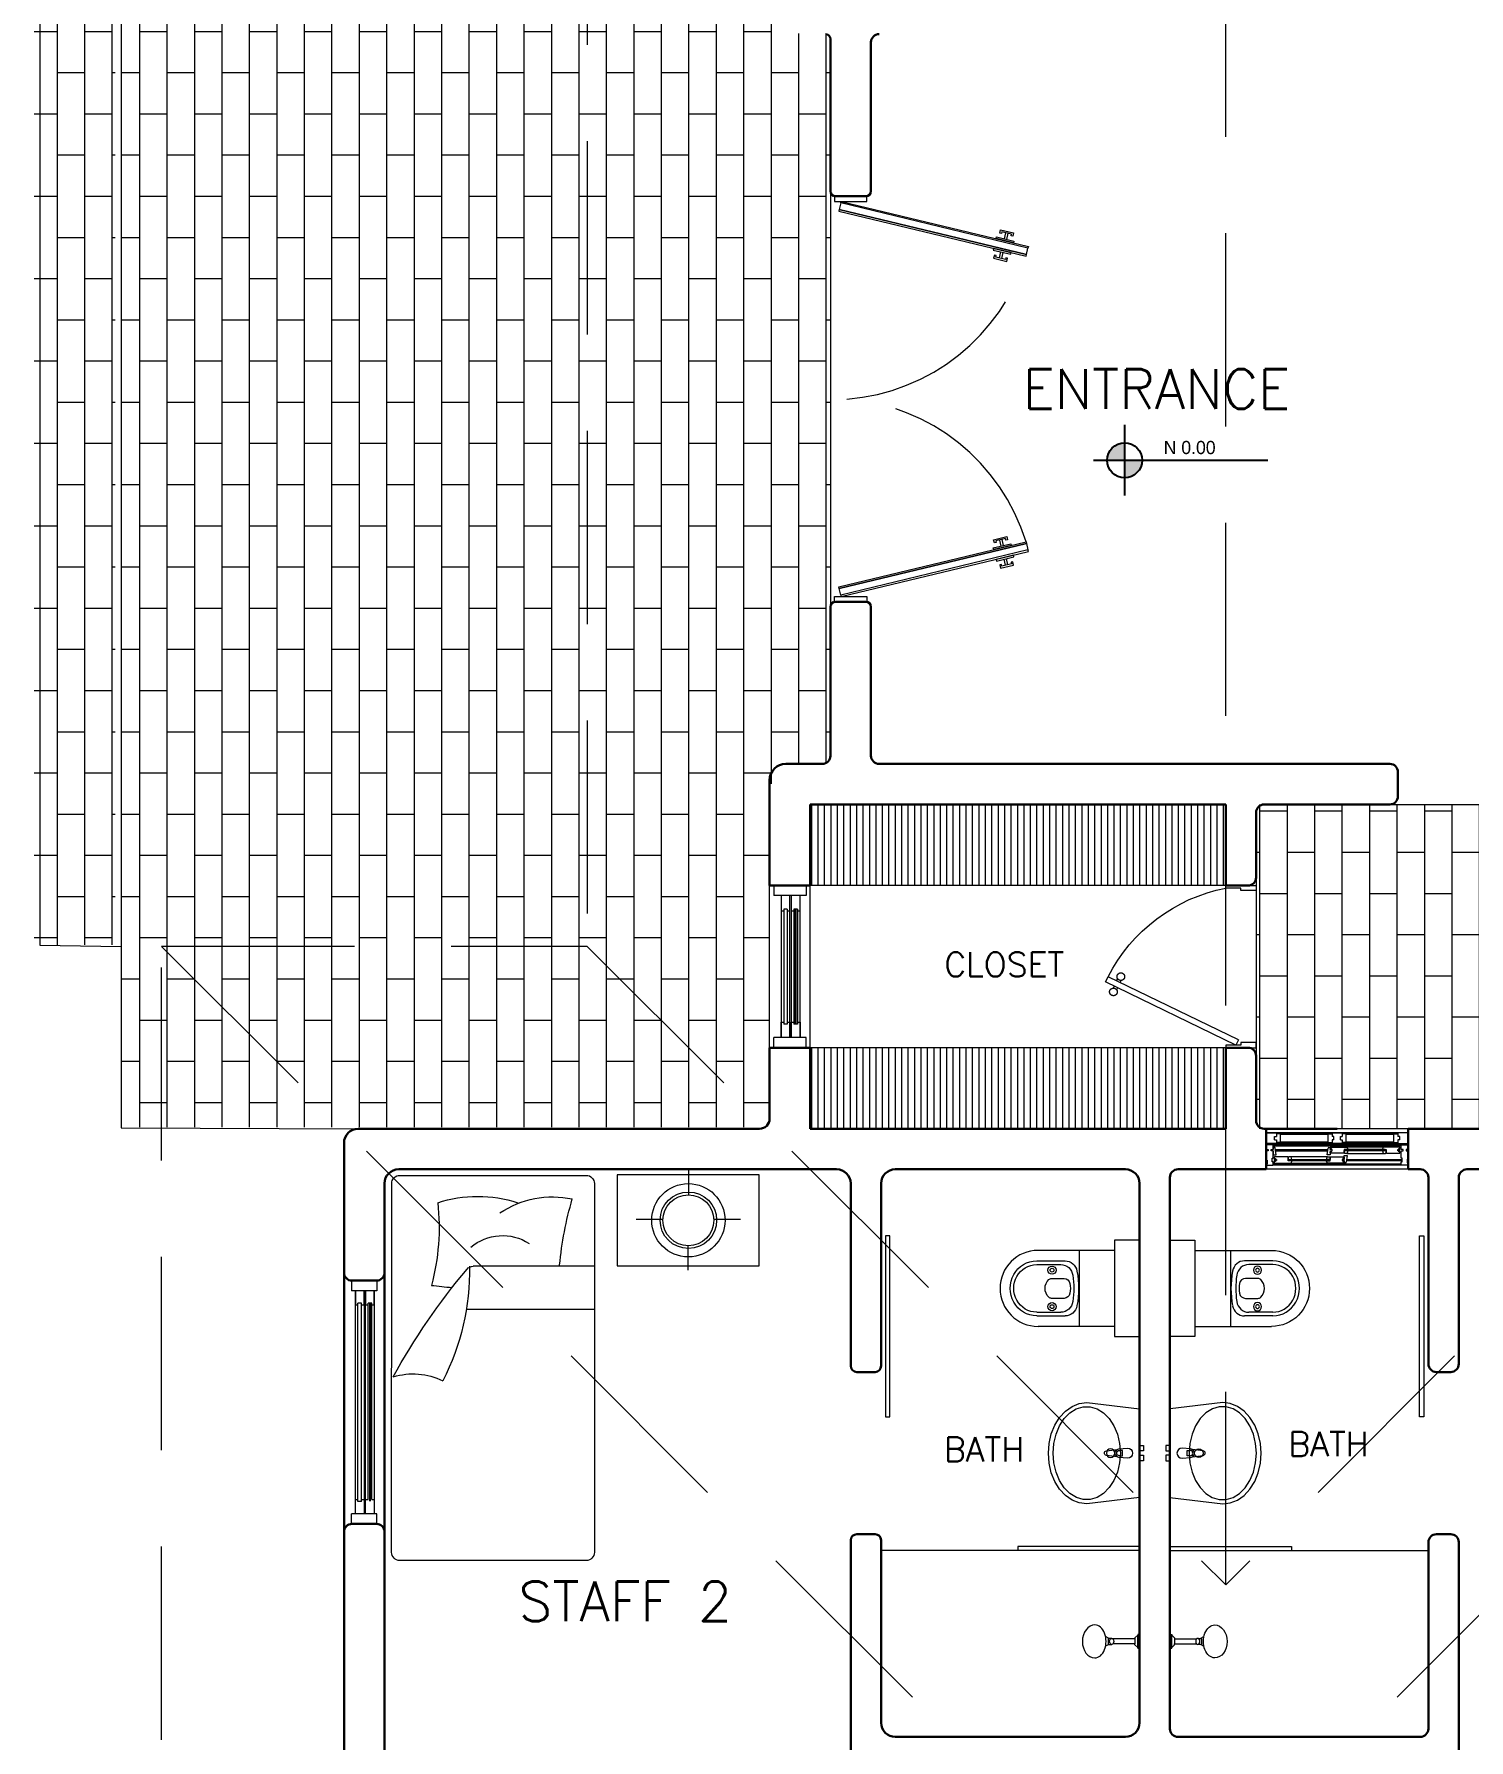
# Model space of a CAD drawing. Header units: metres. Extents: x -44 to 358, y -286 to 66.
# Drawn here: x 16.76 to 23.84, y -87.48 to -79.07 of the extents above; entities that cross this region are included whole.
import ezdxf

# ---------------------------------------------------------------- set-up
doc = ezdxf.new("R2010")
doc.units = ezdxf.units.M
doc.header["$LTSCALE"] = 0.3
doc.linetypes.add('CONTINU', pattern=[0])
doc.linetypes.add('HIDDEN2', pattern=[4.7625, 3.175, -1.5875])
for name, color, linetype, lineweight in [('A-DOOR', 7, 'Continuous', 5), ('A-WALL', 7, 'Continuous', 30), ('baños', 141, 'Continuous', 0), ('closets', 33, 'Continuous', 0), ('Columnas', 7, 'Continuous', 18), ('cristales', 131, 'Continuous', 0), ('MOBILIARIOS', 252, 'Continuous', 0), ('piscina', 7, 'Continuous', 0), ('piso', 251, 'Continuous', 18)]:
    doc.layers.add(name, color=color, linetype=linetype, lineweight=lineweight)
doc.layers.add('hatch piso', color=253, linetype='Continuous', lineweight=0, transparency=0.7)
doc.layers.add('Techos 1', color=7, linetype='HIDDEN2', lineweight=9, true_color=0x42391a)
doc.layers.add('TEXTOS', color=4, linetype='Continuous')
doc.styles.add('ESC100-2mm', font='arial.ttf', dxfattribs={"height": 0.15})
pattern_1 = [(270, (7.93567, 7.30769), (0.1354836, -2e-17), []), (0, (7.93567, 7.30769), (0.1354836, 0.2032), [0.1354836, -0.1354836])]

# ---------------------------------------------------------------- blocks, each defined once
blk = doc.blocks.new('A$C95be60c7')
at = {"layer": 'A-DOOR'}
for p, q in [((0.4752, 0.7426), (0.4497, 0.7302)), ((0.762, 0.0876), (0.4497, 0.7302)), ((0.4703, 0.6879), (0.4601, 0.6829)), ((0.7875, 0.1), (0.4752, 0.7426)), ((0.4958, 0.7003), (0.506, 0.7052)), ((0.504, 0.6833), (0.5143, 0.6883)), ((0.4785, 0.671), (0.4683, 0.666)), ((0.762, 0.0876), (0.7875, 0.1))]:
    blk.add_line(p, q, dxfattribs=at)
for points in [[(0, 0), (0.025, 0), (0.025, 0.075), (0.0125, 0.075), (0.0125, 0.15), (0, 0.15), (0, 0)], [(0.8, 0), (0.775, 0), (0.775, 0.075), (0.7875, 0.075), (0.7875, 0.15), (0.8, 0.15), (0.8, 0)]]:
    blk.add_lwpolyline(points, dxfattribs=at)
blk.add_arc((0.8309, -0.0119), 0.8343, 117.18736, 168.8099, dxfattribs=at)
for points in [[(0.4307, 0.6673), (0.4307, 0.6724), (0.4358, 0.6811), (0.4445, 0.6861), (0.4546, 0.6861), (0.4633, 0.6811), (0.4684, 0.6724), (0.4683, 0.6623), (0.4633, 0.6535), (0.4546, 0.6485), (0.4445, 0.6485), (0.4357, 0.6536), (0.4307, 0.6623), (0.4307, 0.6673)], [(0.506, 0.7039), (0.506, 0.709), (0.511, 0.7177), (0.5198, 0.7227), (0.5298, 0.7227), (0.5386, 0.7177), (0.5436, 0.7089), (0.5436, 0.6989), (0.5386, 0.6901), (0.5298, 0.6851), (0.5197, 0.6851), (0.511, 0.6901), (0.506, 0.6989), (0.506, 0.7039)]]:
    blk.add_open_spline(points, degree=2, dxfattribs=at)
blk = doc.blocks.new('A$C3415d36c')
at = {"layer": 'A-DOOR'}
for p, q in [((0.8537, 1.8203), (0.8464, 1.7901)), ((0.8652, 1.8175), (0.858, 1.7874)), ((0.8237, 1.6957), (0.831, 1.7258)), ((0.8353, 1.6929), (0.8425, 1.7231)), ((0.8237, 0.3043), (0.831, 0.2742)), ((0.8353, 0.3071), (0.8425, 0.2769)), ((0.8537, 0.1797), (0.8464, 0.2099)), ((0.8652, 0.1825), (0.858, 0.2126))]:
    blk.add_line(p, q, dxfattribs=at)
for points in [[(0.17, 1.975), (0.17, 2), (0.01, 2), (0.01, 1.975)], [(0.9646, 1.7447), (0.041, 1.967), (0.0333, 1.9348), (0.9569, 1.7125)], [(0.9646, 1.7447), (0.041, 1.967), (0.0429, 1.975), (0.9666, 1.7527)], [(0.9569, 1.7125), (0.0333, 1.9348), (0.0313, 1.9268), (0.955, 1.7045)], [(0.8332, 1.8167), (0.8251, 1.8187), (0.829, 1.8347), (0.8938, 1.8191), (0.89, 1.803), (0.8818, 1.805), (0.8838, 1.813), (0.8352, 1.8247)], [(0.8071, 1.7082), (0.799, 1.7101), (0.7951, 1.6941), (0.86, 1.6785), (0.8638, 1.6945), (0.8557, 1.6965), (0.8538, 1.6885), (0.8052, 1.7001)], [(0.9569, 0.2875), (0.0333, 0.0652), (0.0313, 0.0732), (0.955, 0.2955)], [(0.9646, 0.2553), (0.041, 0.033), (0.0333, 0.0652), (0.9569, 0.2875)], [(0.9646, 0.2553), (0.041, 0.033), (0.0429, 0.025), (0.9666, 0.2473)], [(0.8071, 0.2918), (0.799, 0.2899), (0.7951, 0.3059), (0.86, 0.3215), (0.8638, 0.3055), (0.8557, 0.3035), (0.8538, 0.3115), (0.8052, 0.2999)], [(0.8332, 0.1833), (0.8251, 0.1813), (0.829, 0.1653), (0.8938, 0.1809), (0.89, 0.197), (0.8818, 0.195), (0.8838, 0.187), (0.8352, 0.1753)], [(0.17, 0.025), (0.17, 0), (0.01, 0), (0.01, 0.025)]]:
    blk.add_lwpolyline(points, close=True, dxfattribs=at)
for points in [[(0.8955, 1.7783), (0.8935, 1.7703), (0.807, 1.7911), (0.809, 1.7992), (0.8955, 1.7783)], [(0.88, 1.714), (0.8819, 1.7221), (0.7954, 1.7429), (0.7935, 1.7348), (0.88, 1.714)], [(0.88, 0.286), (0.8819, 0.2779), (0.7954, 0.2571), (0.7935, 0.2652), (0.88, 0.286)], [(0.8955, 0.2217), (0.8935, 0.2297), (0.807, 0.2089), (0.809, 0.2008), (0.8955, 0.2217)]]:
    blk.add_lwpolyline(points, dxfattribs=at)
at = {"layer": 'A-DOOR', "linetype": 'HIDDEN2'}
for centre, start, end in [((-0.0044, 2.0014), 274.31685, 342.80201), ((-0.0044, -0.0014), 17.19799, 85.68315)]:
    blk.add_arc(centre, 1.0043, start, end, dxfattribs=at)
blk = doc.blocks.new('A$C013342c3')
at = {"layer": 'baños', "linetype": 'Continuous'}
for p, q in [((0.1327, 0.0959, -0.0887), (0.1145, 0.106, -0.1376)), ((0.1447, 0.0959, -0.0497), (0.127, 0.0959, -0.0497)), ((0.127, 0.0959, -0.0497), (0.127, 0.0667, -0.0497)), ((0.2591, 0.0932, -0.0114), (0.1506, 0.0931, -0.0549)), ((0.2592, 0.0984, -1.0732), (0.2591, 0.0932, -0.0114)), ((0.2591, 0.0932, -0.0114), (0.2591, 0.0693, -0.0113)), ((0.2731, 0.1112), (0.2592, 0.0984, -1.0732)), ((0.2775, 0.1152), (0.2731, 0.1152)), ((0.2731, 0.1152), (0.2731, 0.1112)), ((0.2731, 0.0513), (0.2731, 0.1112)), ((0.2821, 0.1176), (0.2775, 0.1176)), ((0.2775, 0.1176), (0.2775, 0.1152)), ((0.2775, 0.1152), (0.2775, 0.0473)), ((0.2821, 0.1163), (0.2821, 0.1176)), ((0.2821, 0.0462), (0.2821, 0.1163)), ((0.1305, 0.0667, -0.0849), (0.1145, 0.0578, -0.1376)), ((0.127, 0.0667, -0.0497), (0.1446, 0.0667, -0.0497)), ((0.2591, 0.0693, -0.0114), (0.1506, 0.0694, -0.0549)), ((0.2592, 0.0642, -1.0732), (0.2591, 0.0693, -0.0114)), ((0.2731, 0.0513), (0.2592, 0.0642, -1.0732)), ((0.2731, 0.0473), (0.2731, 0.0513)), ((0.2775, 0.0473), (0.2731, 0.0473)), ((0.2775, 0.0449), (0.2775, 0.0473)), ((0.2821, 0.0449), (0.2775, 0.0449)), ((0.2821, 0.0462), (0.2821, 0.0449))]:
    blk.add_line(p, q, dxfattribs=at)
for ratio, start_param, end_param in [(0.757088, 3.141593, 6.283185), (0.681889, 0, 3.141593)]:
    blk.add_ellipse((0.0615, 0.0812, -0.1376), major_axis=(-0.0002, -0.0812), ratio=ratio, start_param=start_param, end_param=end_param, dxfattribs=at)
blk.add_ellipse((0.1447, 0.0813, -0.0497), major_axis=(0, -0.0146), ratio=0.718224, dxfattribs=at)
blk = doc.blocks.new('A$Cbbaa2d29')
at = {"layer": 'baños'}
for p, q in [((0.1017, 0.5075), (0.1017, 0.3676)), ((0.1199, 0.5075), (0.1199, 0.3887)), ((0.3549, 0.5075), (0.3549, 0.3887)), ((0.373, 0.5075), (0.373, 0.3676)), ((0.0499, 0.1234), (0.0499, 0.5009)), ((0.1881, 0.3727), (0.1881, 0.434)), ((0.2866, 0.434), (0.2866, 0.3727)), ((0.4249, 0.1234), (0.4249, 0.5009)), ((0.4249, 0.2984), (0.0499, 0.2984))]:
    blk.add_line(p, q, dxfattribs=at)
blk.add_lwpolyline([(0, 0.1234), (0, 0), (0.4747, 0), (0.4747, 0.1234)], close=True, dxfattribs=at)
for centre, radius in [((0.1474, 0.4318), 0.0201), ((0.1474, 0.4318), 0.00947), ((0.3274, 0.4318), 0.0201), ((0.3274, 0.4318), 0.00947)]:
    blk.add_circle(centre, radius, dxfattribs=at)
blk.add_arc((0.2374, 0.5009), 0.1875, 0, 180, dxfattribs=at)
at = {"layer": 'baños', "extrusion": (0, 0, -1)}
for centre, major_axis, ratio, start_param, end_param in [((0.2374, 0.5075), (-0.1356, 0), 0.964958, 0, 3.141593), ((0.2374, 0.5075), (-0.1175, 0), 0.964958, 0, 3.141593), ((0.2084, 0.434), (-0.0203, 0), 0.98668, 0, 0.757183), ((0.2374, 0.407), (0.0601, 0), 0.98668, 3.898776, 5.526002), ((0.2663, 0.434), (0.0203, 0), 0.98668, -0.757183, 0), ((0.1639, 0.3676), (0.0622, 0), 0.964958, 1.761771, 3.141593), ((0.182, 0.3887), (0.0622, 0), 0.964958, 1.721071, 3.141593), ((0.2185, 0.3727), (0.0304, 0), 0.98668, 1.75053, 3.141593), ((0.2374, 0.4749), (0.1357, 0), 0.98668, 1.391062, 1.75053), ((0.2562, 0.3727), (0.0304, 0), 0.98668, 0, 1.391062), ((0.2927, 0.3887), (-0.0622, 0), 0.964958, 3.141593, 4.562115), ((0.3108, 0.3676), (0.0622, 0), 0.964958, 0, 1.379822), ((0.2374, 0.7342), (0.4491, 0), 0.964958, 1.379822, 1.761771), ((0.2374, 0.7413), (-0.4317, 0), 0.964958, 4.562115, 4.862663)]:
    blk.add_ellipse(centre, major_axis=major_axis, ratio=ratio, start_param=start_param, end_param=end_param, dxfattribs=at)
blk = doc.blocks.new('Basin 22')
at = {"layer": 'baños'}
for p, q in [((-218.5, 0), (-250.6, -260.4)), ((218.5, 0), (-218.5, 0)), ((-10.5, 20), (-37.5, 20)), ((-37.5, 20), (-37.5, 0)), ((-37.5, 0), (-10.5, 0)), ((-10.5, 0), (-10.5, 20)), ((37.5, 20), (10.5, 20)), ((10.5, 20), (10.5, 0)), ((10.5, 0), (37.5, 0)), ((37.5, 0), (37.5, 20)), ((250, -260.4), (218.5, 0)), ((-218.4, -0.4), (-218.5, -0.4)), ((-218.4, -0.4), (-218.5, -0.4)), ((-25, -59.4), (-21, -101.4)), ((21, -101.4), (25, -59.4)), ((218.5, -0.4), (218.4, -0.4)), ((218.5, -0.4), (218.4, -0.4)), ((-170.3, -149.4), (-198.5, -177.5)), ((-134.7, -126.2), (-170.3, -149.4)), ((-93.2, -108.9), (-134.7, -126.2)), ((-47.6, -98.2), (-93.2, -108.9)), ((0, -94.6), (-47.6, -98.2)), ((-17.7, -110.9), (-11.1, -163.8)), ((-13.6, -99.2), (-13.6, -84.3)), ((-13.6, -84.3), (13.6, -84.3)), ((47.6, -98.2), (0, -94.6)), ((11.1, -163.8), (17.7, -110.9)), ((13.6, -84.3), (13.6, -99.2)), ((93.2, -108.9), (47.6, -98.2)), ((134.7, -126.2), (93.2, -108.9)), ((170.3, -149.4), (134.7, -126.2)), ((198.5, -177.5), (170.3, -149.4)), ((-218, -209.2), (-227.9, -243.1)), ((-227.9, -243.1), (-227.9, -277.8)), ((-198.5, -177.5), (-218, -209.2)), ((218, -209.2), (198.5, -177.5)), ((227.9, -243.1), (218, -209.2)), ((227.9, -277.8), (227.9, -243.1)), ((-250.6, -260.4), (-245.8, -297.4)), ((-245.8, -297.4), (-231.6, -333)), ((-231.6, -333), (-208.5, -365.7)), ((-227.9, -277.8), (-218, -311.7)), ((-218, -311.7), (-198.5, -343.4)), ((198.5, -343.4), (218, -311.7)), ((207.3, -365.7), (230.4, -333)), ((218, -311.7), (227.9, -277.8)), ((230.4, -333), (244.6, -297.4)), ((244.6, -297.4), (249.4, -260.4)), ((-208.5, -365.7), (-177.4, -394.5)), ((-198.5, -343.4), (-170.3, -371.4)), ((-177.4, -394.5), (-139.5, -418.1)), ((-170.3, -371.4), (-134.7, -394.6)), ((-139.5, -418.1), (-96.3, -435.6)), ((-134.7, -394.6), (-93.2, -412)), ((-93.2, -412), (-47.6, -422.7)), ((47.6, -422.7), (93.2, -412)), ((93.2, -412), (134.7, -394.6)), ((95.1, -435.6), (138.3, -418.1)), ((134.7, -394.6), (170.3, -371.4)), ((138.3, -418.1), (176.2, -394.5)), ((170.3, -371.4), (198.5, -343.4)), ((176.2, -394.5), (207.3, -365.7)), ((-96.3, -435.6), (-49.4, -446.4)), ((-49.4, -446.4), (-0.6, -450)), ((-47.6, -422.7), (0, -426.3)), ((-0.6, -450), (48.2, -446.4)), ((0, -426.3), (47.6, -422.7)), ((48.2, -446.4), (95.1, -435.6))]:
    blk.add_line(p, q, dxfattribs=at)
blk.add_circle((0, -142.6), 21, dxfattribs=at)
for centre, radius, start, end in [((0, -59.4), 25, 0, 180), ((0, -99.5), 21.1, 185.16961, 212.77103), ((0, -99.5), 21.1, 212.77103, 327.22897), ((0, -99.2), 13.6, 180, 0), ((0, -162.4), 11.2, 187.13892, 352.86108), ((0, -99.5), 21.1, 327.22897, 354.83039)]:
    blk.add_arc(centre, radius, start, end, dxfattribs=at)
blk = doc.blocks.new('Fenton Bead')
at = {"color": 7}
blk.add_lwpolyline([(2.1, 12.5, -0.341999), (0.2, 11), (0, 10.7), (0, 1), (1, 0), (18, 0), (18, 0.5), (14.7, 12.9, 0.339454), (13.2, 14), (4.1, 14, 0.341999)], format="xyb", close=True, dxfattribs=at)
blk = doc.blocks.new('A$C6ca19f56')
at = {"layer": 'A-DOOR', "color": 7}
for p, q in [((0.7, 0.2), (0, 0.2)), ((0.0325, 0.12), (0, 0.12)), ((0, 0.12), (0, 0.097)), ((0.7, 0.12), (0, 0.12)), ((0, 0.097), (0.01, 0.097)), ((0.01, 0.091), (0, 0.091)), ((0, 0.091), (0, 0.0445)), ((0.01, 0.097), (0.01, 0.091)), ((0.024, 0.091), (0.024, 0.097)), ((0.024, 0.097), (0.034, 0.097)), ((0.034, 0.091), (0.024, 0.091)), ((0.034, 0.097), (0.0305, 0.097)), ((0.0305, 0.097), (0.0305, 0.091)), ((0.0305, 0.091), (0.034, 0.091)), ((0.034, 0.1185), (0.0325, 0.12)), ((0.034, 0.097), (0.034, 0.1185)), ((0.034, 0.1185), (0.034, 0.097)), ((0.0417, 0.1075), (0.034, 0.1075)), ((0.034, 0.0555), (0.034, 0.091)), ((0.034, 0.091), (0.034, 0.0715)), ((0.049, 0.0715), (0.0447, 0.1047)), ((0.301, 0.0715), (0.3053, 0.1047)), ((0.3083, 0.1075), (0.316, 0.1075)), ((0.316, 0.1075), (0.3175, 0.109)), ((0.316, 0.102), (0.316, 0.1075)), ((0.322, 0.102), (0.316, 0.102)), ((0.316, 0.097), (0.316, 0.0993)), ((0.316, 0.0993), (0.322, 0.0993)), ((0.326, 0.097), (0.316, 0.097)), ((0.316, 0.089), (0.316, 0.091)), ((0.316, 0.091), (0.326, 0.091)), ((0.322, 0.089), (0.316, 0.089)), ((0.316, 0.0805), (0.316, 0.0863)), ((0.316, 0.0863), (0.322, 0.0863)), ((0.3175, 0.109), (0.3981, 0.109)), ((0.322, 0.0993), (0.322, 0.102)), ((0.322, 0.0863), (0.322, 0.089)), ((0.326, 0.091), (0.326, 0.097)), ((0.4015, 0.098), (0.384, 0.098)), ((0.384, 0.098), (0.384, 0.0805)), ((0.384, 0.095), (0.389, 0.095)), ((0.384, 0.095), (0.389, 0.095)), ((0.389, 0.097), (0.395, 0.093)), ((0.389, 0.093), (0.395, 0.097)), ((0.3981, 0.109), (0.4, 0.1075)), ((0.5779, 0.109), (0.3981, 0.109)), ((0.4, 0.1075), (0.402, 0.0995)), ((0.402, 0.0985), (0.4015, 0.098)), ((0.402, 0.0995), (0.402, 0.0985)), ((0.576, 0.1075), (0.574, 0.0995)), ((0.574, 0.0995), (0.574, 0.0985)), ((0.574, 0.0985), (0.5745, 0.098)), ((0.5745, 0.098), (0.592, 0.098)), ((0.5779, 0.109), (0.576, 0.1075)), ((0.6585, 0.109), (0.5779, 0.109)), ((0.587, 0.097), (0.581, 0.093)), ((0.587, 0.093), (0.581, 0.097)), ((0.592, 0.095), (0.587, 0.095)), ((0.592, 0.095), (0.587, 0.095)), ((0.592, 0.098), (0.592, 0.0805)), ((0.65, 0.091), (0.65, 0.097)), ((0.65, 0.097), (0.66, 0.097)), ((0.66, 0.091), (0.65, 0.091)), ((0.654, 0.0993), (0.654, 0.102)), ((0.654, 0.102), (0.66, 0.102)), ((0.66, 0.0993), (0.654, 0.0993)), ((0.654, 0.0863), (0.654, 0.089)), ((0.654, 0.089), (0.66, 0.089)), ((0.66, 0.0863), (0.654, 0.0863)), ((0.66, 0.1075), (0.6585, 0.109)), ((0.66, 0.102), (0.66, 0.1075)), ((0.66, 0.097), (0.66, 0.0993)), ((0.66, 0.089), (0.66, 0.091)), ((0.66, 0.0805), (0.66, 0.0863)), ((0.666, 0.1185), (0.6675, 0.12)), ((0.666, 0.097), (0.666, 0.1185)), ((0.676, 0.097), (0.666, 0.097)), ((0.666, 0.0555), (0.666, 0.091)), ((0.666, 0.091), (0.676, 0.091)), ((0.6675, 0.12), (0.7, 0.12)), ((0.676, 0.091), (0.676, 0.097)), ((0.7, 0.097), (0.69, 0.097)), ((0.69, 0.097), (0.69, 0.091)), ((0.69, 0.091), (0.7, 0.091)), ((0.7, 0.12), (0.7, 0.097)), ((0.7, 0.091), (0.7, 0.0505)), ((0, 0.0445), (0.004, 0.0445)), ((0.004, 0.0255), (0, 0.0255)), ((0, 0.0255), (0, 0.0215)), ((0, 0.0215), (0.0015, 0.02)), ((0.7, 0), (0, 0)), ((0.0015, 0.02), (0.0325, 0.02)), ((0.004, 0.0445), (0.004, 0.0255)), ((0.03, 0.0365), (0.03, 0.0555)), ((0.03, 0.0555), (0.034, 0.0555)), ((0.034, 0.0365), (0.03, 0.0365)), ((0.0325, 0.02), (0.034, 0.0215)), ((0.6675, 0.02), (0.0325, 0.02)), ((0.034, 0.0715), (0.049, 0.0715)), ((0.034, 0.0215), (0.034, 0.0365)), ((0.0415, 0.061), (0.04, 0.0595)), ((0.04, 0.0595), (0.04, 0.0537)), ((0.04, 0.0537), (0.046, 0.0537)), ((0.046, 0.051), (0.04, 0.051)), ((0.04, 0.051), (0.04, 0.049)), ((0.04, 0.049), (0.05, 0.049)), ((0.05, 0.043), (0.04, 0.043)), ((0.04, 0.043), (0.04, 0.0407)), ((0.04, 0.0407), (0.046, 0.0407)), ((0.046, 0.038), (0.04, 0.038)), ((0.04, 0.038), (0.04, 0.0325)), ((0.04, 0.0325), (0.0415, 0.031)), ((0.1065, 0.061), (0.0415, 0.061)), ((0.0415, 0.031), (0.1221, 0.031)), ((0.046, 0.0537), (0.046, 0.051)), ((0.046, 0.0407), (0.046, 0.038)), ((0.05, 0.049), (0.05, 0.043)), ((0.108, 0.0595), (0.1065, 0.061)), ((0.108, 0.042), (0.108, 0.0595)), ((0.108, 0.045), (0.113, 0.045)), ((0.108, 0.045), (0.113, 0.045)), ((0.1255, 0.042), (0.108, 0.042)), ((0.113, 0.043), (0.119, 0.047)), ((0.113, 0.047), (0.119, 0.043)), ((0.3028, 0.062), (0.1212, 0.062)), ((0.1221, 0.031), (0.124, 0.0325)), ((0.1221, 0.031), (0.3019, 0.031)), ((0.124, 0.0325), (0.126, 0.0405)), ((0.126, 0.0415), (0.1255, 0.042)), ((0.126, 0.0405), (0.126, 0.0415)), ((0.298, 0.0415), (0.2985, 0.042)), ((0.298, 0.0405), (0.298, 0.0415)), ((0.3, 0.0325), (0.298, 0.0405)), ((0.2985, 0.042), (0.316, 0.042)), ((0.3019, 0.031), (0.3, 0.0325)), ((0.316, 0.0715), (0.301, 0.0715)), ((0.3825, 0.031), (0.3019, 0.031)), ((0.311, 0.043), (0.305, 0.047)), ((0.311, 0.047), (0.305, 0.043)), ((0.316, 0.045), (0.311, 0.045)), ((0.316, 0.045), (0.311, 0.045)), ((0.3175, 0.079), (0.316, 0.0805)), ((0.316, 0.0805), (0.316, 0.0715)), ((0.316, 0.0595), (0.3175, 0.061)), ((0.316, 0.042), (0.316, 0.0595)), ((0.3825, 0.079), (0.3175, 0.079)), ((0.3175, 0.061), (0.3825, 0.061)), ((0.384, 0.049), (0.374, 0.049)), ((0.374, 0.049), (0.374, 0.043)), ((0.374, 0.043), (0.384, 0.043)), ((0.384, 0.0537), (0.378, 0.0537)), ((0.378, 0.0537), (0.378, 0.051)), ((0.378, 0.051), (0.384, 0.051)), ((0.384, 0.0407), (0.378, 0.0407)), ((0.378, 0.0407), (0.378, 0.038)), ((0.378, 0.038), (0.384, 0.038)), ((0.384, 0.0805), (0.3825, 0.079)), ((0.3825, 0.061), (0.384, 0.0595)), ((0.384, 0.0325), (0.3825, 0.031)), ((0.384, 0.0595), (0.384, 0.0685)), ((0.384, 0.0685), (0.399, 0.0685)), ((0.384, 0.0595), (0.384, 0.0537)), ((0.384, 0.051), (0.384, 0.049)), ((0.384, 0.043), (0.384, 0.0407)), ((0.384, 0.038), (0.384, 0.0325)), ((0.3917, 0.0325), (0.384, 0.0325)), ((0.399, 0.0685), (0.3947, 0.0353)), ((0.3972, 0.078), (0.5788, 0.078)), ((0.592, 0.0805), (0.5935, 0.079)), ((0.5935, 0.079), (0.6585, 0.079)), ((0.6585, 0.079), (0.66, 0.0805)), ((0.67, 0.0555), (0.666, 0.0555)), ((0.666, 0.0215), (0.666, 0.0365)), ((0.666, 0.0365), (0.67, 0.0365)), ((0.6675, 0.02), (0.666, 0.0215)), ((0.6985, 0.02), (0.6675, 0.02)), ((0.67, 0.0365), (0.67, 0.0555)), ((0.7, 0.0505), (0.696, 0.0505)), ((0.696, 0.0505), (0.696, 0.0315)), ((0.696, 0.0315), (0.7, 0.0315)), ((0.7, 0.0215), (0.6985, 0.02)), ((0.7, 0.0315), (0.7, 0.0215))]:
    blk.add_line(p, q, dxfattribs=at)
at = {"layer": 'A-DOOR', "extrusion": (0, 0, -1)}
for p, q in [((0.7, 0.18), (0, 0.18)), ((0, 0.127), (0.7, 0.127)), ((0.0413, 0.1622), (0.05, 0.1622)), ((0.0413, 0.1448), (0.0413, 0.1622)), ((0.0413, 0.1448), (0.05, 0.1448)), ((0.3337, 0.1622), (0.325, 0.1622)), ((0.3337, 0.1448), (0.325, 0.1448)), ((0.3337, 0.1448), (0.3337, 0.1622)), ((0.3663, 0.1622), (0.375, 0.1622)), ((0.3663, 0.1448), (0.3663, 0.1622)), ((0.3663, 0.1448), (0.375, 0.1448)), ((0.6587, 0.1622), (0.65, 0.1622)), ((0.6587, 0.1448), (0.65, 0.1448)), ((0.6587, 0.1448), (0.6587, 0.1622))]:
    blk.add_line(p, q, dxfattribs=at)
at = {"layer": 'A-DOOR'}
for p, q in [((0.07, 0.175), (0.05, 0.175)), ((0.07, 0.132), (0.07, 0.175)), ((0.305, 0.1711), (0.07, 0.1711)), ((0.07, 0.1359), (0.07, 0.1711)), ((0.305, 0.132), (0.305, 0.175)), ((0.305, 0.175), (0.325, 0.175)), ((0.305, 0.1359), (0.305, 0.1711)), ((0.395, 0.175), (0.375, 0.175)), ((0.395, 0.132), (0.395, 0.175)), ((0.63, 0.1711), (0.395, 0.1711)), ((0.395, 0.1359), (0.395, 0.1711)), ((0.63, 0.132), (0.63, 0.175)), ((0.63, 0.175), (0.65, 0.175)), ((0.63, 0.1359), (0.63, 0.1711)), ((0.07, 0.132), (0.05, 0.132)), ((0.07, 0.1359), (0.305, 0.1359)), ((0.305, 0.132), (0.325, 0.132)), ((0.395, 0.132), (0.375, 0.132)), ((0.395, 0.1359), (0.63, 0.1359)), ((0.63, 0.132), (0.65, 0.132))]:
    blk.add_line(p, q, dxfattribs=at)
at = {"layer": 'A-DOOR', "color": 9, "true_color": 0xc7c8ca}
for p, q in [((0.325, 0.175), (0.07, 0.175)), ((0.63, 0.175), (0.375, 0.175)), ((0.07, 0.132), (0.325, 0.132)), ((0.375, 0.132), (0.63, 0.132))]:
    blk.add_line(p, q, dxfattribs=at)
at = {"layer": 'A-DOOR', "color": 8}
for p, q in [((0.666, 0.114), (0.034, 0.114)), ((0.0457, 0.097), (0.3043, 0.097)), ((0.0465, 0.091), (0.3035, 0.091)), ((0.666, 0.026), (0.034, 0.026)), ((0.3957, 0.043), (0.67, 0.043)), ((0.3965, 0.049), (0.67, 0.049))]:
    blk.add_line(p, q, dxfattribs=at)
at = {"layer": 'A-DOOR', "extrusion": (0, 0, -1)}
for points in [[(0, 0.18), (-0.05, 0.18), (-0.05, 0.1622)], [(-0.325, 0.18), (-0.375, 0.18), (-0.375, 0.1622)], [(-0.375, 0.18), (-0.325, 0.18), (-0.325, 0.1622)], [(-0.7, 0.18), (-0.65, 0.18), (-0.65, 0.1622)], [(-0.05, 0.1448), (-0.05, 0.127), (0, 0.127)], [(-0.375, 0.1448), (-0.375, 0.127), (-0.325, 0.127)], [(-0.325, 0.1448), (-0.325, 0.127), (-0.375, 0.127)], [(-0.65, 0.1448), (-0.65, 0.127), (-0.7, 0.127)]]:
    blk.add_lwpolyline(points, dxfattribs=at)
at = {"layer": 'A-DOOR', "color": 7}
for points in [[(0.384, 0.095), (0.389, 0.095), (0.389, 0.095), (0.384, 0.095)], [(0.587, 0.093), (0.389, 0.093), (0.389, 0.097), (0.587, 0.097)], [(0.587, 0.097), (0.389, 0.097), (0.389, 0.093), (0.587, 0.093)], [(0.389, 0.097), (0.395, 0.097), (0.395, 0.093), (0.389, 0.093)], [(0.4015, 0.098), (0.3895, 0.098), (0.3895, 0.097), (0.4015, 0.097)], [(0.4015, 0.093), (0.3895, 0.093), (0.3895, 0.092), (0.4015, 0.092)], [(0.395, 0.097), (0.4, 0.097), (0.4, 0.093), (0.395, 0.093)], [(0.5745, 0.098), (0.5865, 0.098), (0.5865, 0.097), (0.5745, 0.097)], [(0.5745, 0.093), (0.5865, 0.093), (0.5865, 0.092), (0.5745, 0.092)], [(0.581, 0.097), (0.576, 0.097), (0.576, 0.093), (0.581, 0.093)], [(0.587, 0.097), (0.581, 0.097), (0.581, 0.093), (0.587, 0.093)], [(0.592, 0.095), (0.587, 0.095), (0.587, 0.095), (0.592, 0.095)], [(0.108, 0.045), (0.113, 0.045), (0.113, 0.045), (0.108, 0.045)], [(0.113, 0.043), (0.119, 0.043), (0.119, 0.047), (0.113, 0.047)], [(0.113, 0.047), (0.311, 0.047), (0.311, 0.043), (0.113, 0.043)], [(0.113, 0.043), (0.311, 0.043), (0.311, 0.047), (0.113, 0.047)], [(0.1255, 0.047), (0.1135, 0.047), (0.1135, 0.048), (0.1255, 0.048)], [(0.1255, 0.042), (0.1135, 0.042), (0.1135, 0.043), (0.1255, 0.043)], [(0.119, 0.043), (0.124, 0.043), (0.124, 0.047), (0.119, 0.047)], [(0.2985, 0.047), (0.3105, 0.047), (0.3105, 0.048), (0.2985, 0.048)], [(0.2985, 0.042), (0.3105, 0.042), (0.3105, 0.043), (0.2985, 0.043)], [(0.305, 0.043), (0.3, 0.043), (0.3, 0.047), (0.305, 0.047)], [(0.311, 0.043), (0.305, 0.043), (0.305, 0.047), (0.311, 0.047)], [(0.316, 0.045), (0.311, 0.045), (0.311, 0.045), (0.316, 0.045)]]:
    blk.add_lwpolyline(points, close=True, dxfattribs=at)
for centre, start, end in [((0.0417, 0.1045), 4.28912, 90.00148), ((0.3083, 0.1045), 89.99852, 175.71088), ((0.3917, 0.0355), 269.99852, 355.71088)]:
    blk.add_arc(centre, 0.003, start, end, dxfattribs=at)
at = {"layer": 'cristales', "const_width": 0.004}
for points in [[(0.576, 0.095), (0.4, 0.095)], [(0.124, 0.045), (0.3, 0.045)]]:
    blk.add_lwpolyline(points, dxfattribs=at)
at = {"layer": 'A-DOOR', "color": 7, "yscale": 0.001000000023175567, "zscale": 0.001000000023175567, "rotation": 180}
for p, xscale in [((0.384, 0.092), -0.001000000023175567), ((0.592, 0.092), 0.001000000023175567)]:
    blk.add_blockref('Fenton Bead', p, dxfattribs=dict(at, xscale=xscale))
at = {"layer": 'A-DOOR', "color": 7, "yscale": 0.001000000023175567, "zscale": 0.001000000023175567}
for p, xscale in [((0.108, 0.048), 0.001000000023175567), ((0.316, 0.048), -0.001000000023175567)]:
    blk.add_blockref('Fenton Bead', p, dxfattribs=dict(at, xscale=xscale))
blk = doc.blocks.new('PL BASE 1N NASAS 09')
at = {"layer": 'closets', "transparency": 33554687}
h = blk.add_hatch(dxfattribs=at)
h.set_pattern_fill('LINE', color=256, scale=0.01, angle=90)
h.set_pattern_definition([(90, (-228.034673, 138.20951), (-0.03175, 2e-18), [])])
h.paths.add_polyline_path([(-120.1311, -47.2498), (-118.0815, -47.2498), (-118.0815, -47.6498), (-120.1311, -47.6498)])
h = blk.add_hatch(dxfattribs=at)
h.set_pattern_fill('LINE', color=256, scale=0.01, angle=90)
h.set_pattern_definition([(90, (-228.034673, 137.009548), (-0.03175, 2e-18), [])])
h.paths.add_polyline_path([(-120.1315, -48.4498), (-118.0811, -48.4498), (-118.0811, -48.8497), (-120.1315, -48.8497)])
at = {"layer": 'TEXTOS', "transparency": 33554534}
h = blk.add_hatch(color=256, dxfattribs=at)
h.dxf.hatch_style = 1
h.paths.add_polyline_path([(-118.5799, -45.4653, 0.414214), (-118.6665, -45.5519), (-118.5799, -45.5519)])
h.paths.add_polyline_path([(-118.4934, -45.5519), (-118.5799, -45.5519), (-118.5799, -45.6384, 0.414214)])
at = {"layer": 'A-DOOR'}
for p, q in [((-120.3311, -48.4498), (-120.3311, -47.6498)), ((-120.3111, -47.6498), (-120.3111, -47.6998)), ((-120.1511, -47.6998), (-120.3111, -47.6998)), ((-120.2746, -47.6998), (-120.2746, -48.3998)), ((-120.2317, -48.3998), (-120.2317, -47.6998)), ((-120.2241, -47.6998), (-120.2241, -48.3998)), ((-120.1811, -48.3998), (-120.1811, -47.6998)), ((-120.1511, -47.6498), (-120.1511, -47.6998)), ((-120.1311, -48.4498), (-120.1311, -47.6498)), ((-120.2619, -47.7666), (-120.2619, -48.333)), ((-120.2445, -47.7666), (-120.2619, -47.7666)), ((-120.2445, -47.7666), (-120.2445, -48.333)), ((-120.2113, -47.7666), (-120.2113, -48.333)), ((-120.1939, -47.7666), (-120.2113, -47.7666)), ((-120.1939, -47.7666), (-120.1939, -48.333)), ((-120.2445, -48.333), (-120.2619, -48.333)), ((-120.1939, -48.333), (-120.2113, -48.333)), ((-120.1511, -48.3998), (-120.3111, -48.3998)), ((-120.3111, -48.4498), (-120.3111, -48.3998)), ((-120.1511, -48.4498), (-120.1511, -48.3998)), ((-122.3935, -49.599), (-122.3935, -49.649)), ((-122.2695, -49.599), (-122.2695, -49.649)), ((-122.2695, -49.649), (-122.3935, -49.649)), ((-122.3751, -50.749), (-122.3751, -49.649)), ((-122.3623, -50.6877), (-122.3623, -49.7103)), ((-122.3449, -49.7103), (-122.3623, -49.7103)), ((-122.3449, -50.6877), (-122.3449, -49.7103)), ((-122.3321, -49.649), (-122.3321, -50.749)), ((-122.3245, -50.749), (-122.3245, -49.649)), ((-122.3117, -50.679), (-122.3117, -49.7103)), ((-122.2943, -49.7103), (-122.3117, -49.7103)), ((-122.2943, -50.679), (-122.2943, -49.7103)), ((-122.2815, -49.649), (-122.2815, -50.749)), ((-122.3449, -50.6877), (-122.3623, -50.6877)), ((-122.2695, -50.749), (-122.3935, -50.749)), ((-122.3935, -50.799), (-122.3935, -50.749)), ((-122.2695, -50.799), (-122.2695, -50.749))]:
    blk.add_line(p, q, dxfattribs=at)
for points in [[(-120.2445, -47.7749), (-120.2317, -47.7749), (-120.2317, -47.6998), (-120.2746, -47.6998), (-120.2746, -47.7749), (-120.2619, -47.7749)], [(-120.1939, -47.7749), (-120.1811, -47.7749), (-120.1811, -47.6998), (-120.2241, -47.6998), (-120.2241, -47.7749), (-120.2113, -47.7749)], [(-120.2445, -48.3243), (-120.2317, -48.3243), (-120.2317, -48.3998), (-120.2746, -48.3998), (-120.2746, -48.3243), (-120.2619, -48.3243)], [(-120.1939, -48.3243), (-120.1811, -48.3243), (-120.1811, -48.3998), (-120.2241, -48.3998), (-120.2241, -48.3243), (-120.2113, -48.3243)], [(-122.3449, -49.719), (-122.3321, -49.719), (-122.3321, -49.649), (-122.3751, -49.649), (-122.3751, -49.719), (-122.3623, -49.719)], [(-122.2943, -49.719), (-122.2815, -49.719), (-122.2815, -49.649), (-122.3245, -49.649), (-122.3245, -49.719), (-122.3117, -49.719)], [(-122.3449, -50.679), (-122.3321, -50.679), (-122.3321, -50.749), (-122.3751, -50.749), (-122.3751, -50.679), (-122.3623, -50.679)], [(-122.2943, -50.679), (-122.2815, -50.679), (-122.2815, -50.749), (-122.3245, -50.749), (-122.3245, -50.679), (-122.3117, -50.679)]]:
    blk.add_lwpolyline(points, dxfattribs=at)
for points in [[(-119.7386, -49.3782), (-119.7603, -49.3782), (-119.7603, -50.2702), (-119.7386, -50.2702)], [(-117.1245, -49.3782), (-117.1028, -49.3782), (-117.1028, -50.2702), (-117.1245, -50.2702)]]:
    blk.add_lwpolyline(points, close=True, dxfattribs=at)
at = {"layer": 'A-WALL'}
for p, q in [((-120.0311, -43.4741), (-120.0311, -44.2248)), ((-119.8311, -43.4898), (-119.8311, -44.2248)), ((-120.0061, -44.2498), (-119.8561, -44.2498)), ((-120.0311, -46.2748), (-120.0311, -47.0098)), ((-120.0061, -46.2498), (-119.8561, -46.2498)), ((-119.8311, -46.2748), (-119.8311, -47.0098)), ((-120.2511, -47.0498), (-120.0711, -47.0498)), ((-119.7911, -47.0498), (-117.2711, -47.0498)), ((-117.2311, -47.0898), (-117.2311, -47.2098)), ((-120.3311, -47.1298), (-120.3311, -47.6498)), ((-120.1311, -47.2498), (-118.0811, -47.2498)), ((-120.1311, -47.2498), (-120.1311, -47.6498)), ((-118.0811, -47.6498), (-118.0811, -47.2498)), ((-117.9311, -47.6098), (-117.9311, -47.2898)), ((-117.8911, -47.2498), (-117.2711, -47.2498)), ((-120.1311, -47.6498), (-120.3311, -47.6498)), ((-117.9711, -47.6498), (-118.0811, -47.6498)), ((-120.3311, -48.4498), (-120.3311, -48.7997)), ((-120.1311, -48.4498), (-120.3311, -48.4498)), ((-120.1311, -48.4498), (-120.1311, -48.8497)), ((-120.3811, -48.8497), (-122.3611, -48.8497)), ((-117.8811, -48.8497), (-117.8811, -49.0497)), ((-117.1811, -48.8497), (-117.1811, -49.0497)), ((-122.4311, -48.9197), (-122.4311, -49.559)), ((-120.0011, -49.0497), (-122.1611, -49.0497)), ((-118.5761, -49.0497), (-119.7111, -49.0497)), ((-117.8811, -49.0497), (-118.3161, -49.0497)), ((-117.1211, -49.0497), (-117.1811, -49.0497)), ((-116.6311, -49.0497), (-116.8911, -49.0497)), ((-122.2311, -49.1197), (-122.2311, -49.559)), ((-119.9311, -50.0197), (-119.9311, -49.1197)), ((-119.7811, -50.0197), (-119.7811, -49.1197)), ((-118.5061, -51.7797), (-118.5061, -49.1197)), ((-118.3561, -51.8097), (-118.3561, -49.0897)), ((-117.0811, -50.0097), (-117.0811, -49.0897)), ((-116.9311, -50.0097), (-116.9311, -49.0897)), ((-122.4311, -50.839), (-122.4311, -49.559)), ((-122.2311, -50.839), (-122.2311, -49.559)), ((-122.2711, -49.599), (-122.3911, -49.599)), ((-119.8111, -50.0497), (-119.9011, -50.0497)), ((-117.0411, -50.0497), (-116.9711, -50.0497)), ((-122.2711, -50.799), (-122.3911, -50.799)), ((-122.4311, -50.839), (-122.4311, -53.2597)), ((-122.2311, -50.839), (-122.2311, -52.4997)), ((-119.9311, -52.4597), (-119.9311, -50.8797)), ((-119.8111, -50.8497), (-119.9011, -50.8497)), ((-119.7811, -51.7797), (-119.7811, -50.8797)), ((-117.0811, -51.8097), (-117.0811, -50.8897)), ((-117.0411, -50.8497), (-116.9711, -50.8497)), ((-116.9311, -52.4597), (-116.9311, -50.8897)), ((-119.7111, -51.8497), (-118.5761, -51.8497)), ((-118.3161, -51.8497), (-117.1211, -51.8497))]:
    blk.add_line(p, q, dxfattribs=at)
at = {"layer": 'A-WALL', "transparency": 33554684}
for p, q in [((-119.8561, -44.2498), (-120.0061, -44.2498)), ((-120.0061, -46.2498), (-119.8561, -46.2498))]:
    blk.add_line(p, q, dxfattribs=at)
at = {"layer": 'A-WALL'}
blk.add_lwpolyline([(-117.5311, -48.8497), (-117.8911, -48.8497, -0.414214), (-117.9311, -48.8097), (-117.9311, -48.4898, 0.414214), (-117.9711, -48.4498), (-118.0811, -48.4498), (-118.0811, -48.8497), (-120.1311, -48.8497)], format="xyb", dxfattribs=at)
blk.add_lwpolyline([(-116.6311, -48.8497), (-117.1811, -48.8497)], dxfattribs=at)
at = {"layer": 'A-WALL', "transparency": 33554684}
for centre, start, end in [((-120.0561, -43.4748), 0, 90), ((-120.0061, -44.2248), 180, 270), ((-119.8561, -44.2248), 270, 0)]:
    blk.add_arc(centre, 0.025, start, end, dxfattribs=at)
at = {"layer": 'A-WALL'}
for centre, radius, start, end in [((-119.7911, -43.4898), 0.04, 90, 180), ((-120.0061, -46.2748), 0.025, 90, 180), ((-119.8561, -46.2748), 0.025, 0, 90), ((-120.0711, -47.0098), 0.04, 270, 360), ((-119.7911, -47.0098), 0.04, 180, 270), ((-120.2511, -47.1298), 0.08, 90, 180), ((-117.2711, -47.0898), 0.04, 0, 90), ((-117.8911, -47.2898), 0.04, 90, 180), ((-117.2711, -47.2098), 0.04, 270, 0), ((-117.9711, -47.6098), 0.04, 270, 360), ((-120.3811, -48.7997), 0.05, 270, 360), ((-122.3611, -48.9197), 0.07, 90, 180), ((-122.1611, -49.1197), 0.07, 90, 180), ((-120.0011, -49.1197), 0.07, 360, 90), ((-119.7111, -49.1197), 0.07, 90, 180), ((-118.5761, -49.1197), 0.07, 360, 90), ((-118.3161, -49.0897), 0.04, 90, 180), ((-117.1211, -49.0897), 0.04, 0, 90), ((-116.8911, -49.0897), 0.04, 90, 180), ((-122.3911, -49.559), 0.04, 180, 270), ((-122.2711, -49.559), 0.04, 270, 360), ((-119.9011, -50.0197), 0.03, 180, 270), ((-119.8111, -50.0197), 0.03, 270, 360), ((-117.0411, -50.0097), 0.04, 180, 270), ((-116.9711, -50.0097), 0.04, 270, 360), ((-122.3911, -50.839), 0.04, 90, 180), ((-122.2711, -50.839), 0.04, 0, 90), ((-119.9011, -50.8797), 0.03, 90, 180), ((-119.8111, -50.8797), 0.03, 360, 90), ((-117.0411, -50.8897), 0.04, 90, 180), ((-116.9711, -50.8897), 0.04, 360, 90), ((-119.7111, -51.7797), 0.07, 180, 270), ((-118.5761, -51.7797), 0.07, 270, 360), ((-118.3161, -51.8097), 0.04, 180, 270), ((-117.1211, -51.8097), 0.04, 270, 0)]:
    blk.add_arc(centre, radius, start, end, dxfattribs=at)
at = {"layer": 'baños'}
for p, q in [((-118.5061, -50.9307), (-119.7811, -50.9307)), ((-119.1061, -50.9107), (-119.1061, -50.9307)), ((-118.5061, -50.9107), (-119.1061, -50.9107)), ((-118.3561, -50.9107), (-117.7561, -50.9107)), ((-118.3561, -50.9307), (-117.0811, -50.9307)), ((-117.7561, -50.9107), (-117.7561, -50.9307))]:
    blk.add_line(p, q, dxfattribs=at)
at = {"layer": 'closets', "transparency": 33554687}
for p, q in [((-118.0815, -47.6498), (-120.1311, -47.6498)), ((-118.0811, -48.4498), (-120.1311, -48.4498))]:
    blk.add_line(p, q, dxfattribs=at)
at = {"layer": 'piscina', "const_width": 0.01}
for points in [[(-120.2026, -47.7666), (-120.2026, -48.333)], [(-122.303, -49.7103), (-122.303, -50.6877)]]:
    blk.add_lwpolyline(points, dxfattribs=at)
at = {"layer": 'piso'}
for p, q in [((-123.5311, -41.6497), (-123.5311, -48.8454)), ((-123.9311, -42.5497), (-123.9311, -47.9443)), ((-120.0311, -44.2248), (-120.0311, -46.2748)), ((-117.2711, -47.2498), (-116.1411, -47.2498)), ((-117.9311, -47.6098), (-117.9311, -48.4898)), ((-123.9311, -47.9443), (-123.5311, -47.9498)), ((-123.5311, -48.8454), (-122.3611, -48.8497))]:
    blk.add_line(p, q, dxfattribs=at)
at = {"layer": 'Techos 1'}
for p, q in [((-118.0811, -51.0997), (-118.0811, -39.3997)), ((-121.2311, -42.5497), (-121.2311, -47.9498)), ((-123.3311, -47.9497), (-121.2311, -47.9497)), ((-123.3311, -56.1498), (-123.3311, -47.9498)), ((-123.3311, -47.9498), (-119.2311, -52.0497)), ((-121.2311, -47.9498), (-118.0811, -51.0997)), ((-114.9311, -47.9497), (-118.0811, -51.0997)), ((-113.5311, -47.9497), (-117.6311, -52.0497))]:
    blk.add_line(p, q, dxfattribs=at)
at = {"layer": 'TEXTOS'}
for p, q in [((-118.5799, -45.3779), (-118.5799, -45.7258)), ((-118.7337, -45.5519), (-117.8729, -45.5519))]:
    blk.add_line(p, q, dxfattribs=at)
blk.add_circle((-118.5799, -45.5519), 0.0865, dxfattribs=at)
at = {"color": 1}
blk.add_blockref('A$C6ca19f56', (-117.8811, -49.0497), dxfattribs=at)
at = {"layer": 'A-DOOR'}
blk.add_blockref('A$C3415d36c', (-120.0211, -46.2498), dxfattribs=at)
at = {"layer": 'A-DOOR', "xscale": -1, "rotation": 90}
blk.add_blockref('A$C95be60c7', (-117.9311, -47.6498), dxfattribs=at)
at = {"layer": 'baños', "rotation": 90.00000000000001}
blk.add_blockref('A$Cbbaa2d29', (-118.5061, -49.8745), dxfattribs=at)
at = {"layer": 'baños', "xscale": -1, "rotation": 270}
blk.add_blockref('A$Cbbaa2d29', (-118.356, -49.8745), dxfattribs=at)
at = {"layer": 'baños', "yscale": 0.001000000000057999}
for p, xscale, rotation in [((-118.5061, -50.4497), -0.001000000000057999, 270.0521775938394), ((-118.356, -50.4497), 0.001000000000057999, 89.94782240616065)]:
    blk.add_blockref('Basin 22', p, dxfattribs=dict(at, xscale=xscale, rotation=rotation))
at = {"layer": 'baños', "linetype": 'CONTINU'}
blk.add_blockref('A$C013342c3', (-118.7882, -51.4598), dxfattribs=at)
at = {"layer": 'baños', "linetype": 'CONTINU', "xscale": -1}
blk.add_blockref('A$C013342c3', (-118.0739, -51.4598), dxfattribs=at)
at = {"layer": 'TEXTOS'}
for s, insert, char_height, width, attachment_point in [('{\\Fromans|c0; ENTRANCE}', (-119.2163, -45.2976), 0.195, 3.404877, 7), ('\\pxqc;{\\Fromans|c0;\\H0.8x;CLOSET\\H1.25x; }', (-117.4715, -48.0991), 0.15, 3.404877, 9), ('\\pxqc;{\\Fromans|c0;\\H0.8x;BATH}', (-117.5706, -50.4917), 0.15, 3.404877, 9), ('\\pxqc;{\\Fromans|c0;\\H0.8x;BATH}', (-115.8713, -50.4651), 0.15, 3.404877, 9), ('{\\Fromans|c0; STAFF 2}', (-121.7039, -51.2785), 0.195, 3.386779, 7)]:
    blk.add_mtext(s, dxfattribs=dict(at, insert=insert, char_height=char_height, width=width, attachment_point=attachment_point))
at = {"layer": 'TEXTOS', "insert": (-118.387, -45.4565), "char_height": 0.065, "attachment_point": 1, "style": 'ESC100-2mm'}
blk.add_mtext_dynamic_manual_height_columns('{\\Ftxt|c0;N 0.00}', width=2.216942, gutter_width=0.5, heights=[0], dxfattribs=at)
blk = doc.blocks.new('SBED BL22')
at = {"layer": 'MOBILIARIOS'}
for p, q in [((0.0024, -0.4088), (0.5977, -0.4088)), ((0.0024, -0.622), (0.6287, -0.622))]:
    blk.add_line(p, q, dxfattribs=at)
blk.add_lwpolyline([(1, -1.82), (1, 0, 0.414214), (0.96, 0.04), (0.04, 0.04, 0.414214), (0, 0), (0, -1.82, 0.414214), (0.04, -1.86), (0.96, -1.86, 0.414214)], format="xyb", close=True, dxfattribs=at)
for centre, radius, start, end in [((0.206, -0.5325), 0.4662, 56.11499, 102.01884), ((-1.5957, -0.5731), 1.7755, 5.51124, 16.23934), ((0.5755, -0.6929), 0.6292, 71.72793, 108.27207), ((1.8554, -0.2171), 1.0894, 173.5834, 195.20556), ((0.4533, -0.4985), 0.2414, 49.53815, 122.99188), ((0.5977, -0.4488), 0.04, 40.11704, 90), ((1.7867, -0.4334), 1.1707, 178.79663, 207.44699), ((-1.8433, -2.5056), 3.232, 28.68535, 40.11704), ((1.0264, -3.0153), 2.5222, 95.0578, 97.38857), ((0.8936, -1.272), 0.3327, 72.79903, 116.00684)]:
    blk.add_arc(centre, radius, start, end, dxfattribs=at)
blk = doc.blocks.new('A$C74a5ad94')
at = {"layer": 'hatch piso'}
h = blk.add_hatch(dxfattribs=at)
h.set_pattern_fill('AR-BRSTD', color=256, scale=0.002, angle=-90)
h.set_pattern_definition([(270, (-39.51174, 199.95658), (0.1354836, -2e-17), []), (0, (-39.51174, 199.95658), (0.1354836, 0.2032), [0.1354836, -0.1354836])])
edge = h.paths.add_edge_path()
edge.add_line((31.5646, 15.0946), (32.4646, 15.0946))
edge.add_line((32.4646, 15.0946), (32.4646, 16.3946))
edge.add_line((32.4646, 16.3946), (25.7672, 16.3946))
edge.add_line((25.7672, 16.3946), (25.7672, 16.2196))
edge.add_line((25.7672, 16.2196), (25.6172, 16.2196))
edge.add_line((25.6172, 16.2196), (25.6172, 16.4001))
edge.add_line((25.6172, 16.4001), (23.822, 16.4001))
edge.add_line((23.822, 16.4001), (23.822, 14.8946))
edge.add_line((23.822, 14.8946), (25.0598, 14.8946))
edge.add_arc((25.1096, 14.9438), 0.07, 180, 224.67274, ccw=False)
edge.add_line((25.0396, 14.9438), (25.0396, 15.0538))
edge.add_arc((25.1096, 15.0538), 0.07, 90, 180, ccw=False)
edge.add_line((25.1096, 15.1238), (25.2196, 15.1238))
edge.add_arc((25.2196, 15.0538), 0.07, 0, 90, ccw=False)
edge.add_line((25.2896, 15.0538), (25.2896, 14.9438))
edge.add_arc((25.2196, 14.9438), 0.07, -44.67274, 0, ccw=False)
edge.add_line((25.2694, 14.8946), (28.2598, 14.8946))
edge.add_arc((28.3096, 14.9438), 0.07, 180, 224.67276, ccw=False)
edge.add_line((28.2396, 14.9438), (28.2396, 15.0538))
edge.add_arc((28.3096, 15.0538), 0.07, 90, 180, ccw=False)
edge.add_line((28.3096, 15.1238), (28.4196, 15.1238))
edge.add_arc((28.4196, 15.0538), 0.07, 0, 90, ccw=False)
edge.add_line((28.4896, 15.0538), (28.4896, 14.9438))
edge.add_arc((28.4196, 14.9438), 0.07, -90, 0, ccw=False)
edge.add_line((28.4196, 14.8738), (28.3096, 14.8738))
edge.add_arc((28.3096, 14.9438), 0.07, 229.9948, 270, ccw=False)
edge.add_line((28.2646, 14.8902), (28.2646, 12.9185))
edge.add_arc((28.3096, 12.8649), 0.07, 90, 130.0052, ccw=False)
edge.add_line((28.3096, 12.9349), (28.4196, 12.9349))
edge.add_arc((28.4196, 12.8649), 0.07, 0, 90, ccw=False)
edge.add_line((28.4896, 12.8649), (28.4896, 12.7549))
edge.add_arc((28.4196, 12.7549), 0.07, -90, 0, ccw=False)
edge.add_line((28.4196, 12.6849), (28.3096, 12.6849))
edge.add_arc((28.3096, 12.7549), 0.07, 229.9948, 270, ccw=False)
edge.add_line((28.2646, 12.7013), (28.2646, 9.1185))
edge.add_arc((28.3096, 9.0649), 0.07, 90, 130.0052, ccw=False)
edge.add_line((28.3096, 9.1349), (28.4196, 9.1349))
edge.add_arc((28.4196, 9.0649), 0.07, 0, 90, ccw=False)
edge.add_line((28.4896, 9.0649), (28.4896, 8.9549))
edge.add_arc((28.4196, 8.9549), 0.07, -90, 0, ccw=False)
edge.add_line((28.4196, 8.8849), (28.3096, 8.8849))
edge.add_arc((28.3096, 8.9549), 0.07, 180, 270, ccw=False)
edge.add_line((28.2396, 8.9549), (28.2396, 9.0649))
edge.add_arc((28.3096, 9.0649), 0.07, 149.84805, 180, ccw=False)
edge.add_line((28.2491, 9.1), (25.2732, 9.1))
edge.add_arc((25.2196, 9.055), 0.07, 0, 40.0052, ccw=False)
edge.add_line((25.2896, 9.055), (25.2896, 8.945))
edge.add_arc((25.2196, 8.945), 0.07, -90, 0, ccw=False)
edge.add_line((25.2196, 8.875), (25.1096, 8.875))
edge.add_arc((25.1096, 8.945), 0.07, 180, 270, ccw=False)
edge.add_line((25.0396, 8.945), (25.0396, 9.055))
edge.add_arc((25.1096, 9.055), 0.07, 139.9948, 180, ccw=False)
edge.add_line((25.056, 9.1), (19.6704, 9.1))
edge.add_arc((19.6168, 9.055), 0.07, 0, 40.0052, ccw=False)
edge.add_line((19.6868, 9.055), (19.6868, 8.945))
edge.add_arc((19.6168, 8.945), 0.07, -90, 0, ccw=False)
edge.add_line((19.6168, 8.875), (19.5068, 8.875))
edge.add_arc((19.5068, 8.945), 0.07, 180, 270, ccw=False)
edge.add_line((19.4368, 8.945), (19.4368, 9.055))
edge.add_arc((19.5068, 9.055), 0.07, 139.9948, 180, ccw=False)
edge.add_line((19.4532, 9.1), (15.6646, 9.1))
edge.add_line((15.6646, 9.1), (15.6646, 8.9))
edge.add_line((15.6646, 8.9), (13.5646, 8.9))
edge.add_line((13.5646, 8.9), (13.5646, 7.3001))
edge.add_line((13.5646, 7.3001), (17.0646, 7.3001))
edge.add_line((17.0646, 7.3001), (17.0646, 6.9001))
edge.add_line((17.0646, 6.9001), (31.5646, 6.9001))
edge.add_line((31.5646, 6.9001), (31.5646, 15.0946))
h = blk.add_hatch(dxfattribs=at)
h.set_pattern_fill('AR-BRSTD', color=256, scale=0.002, angle=-90)
h.set_pattern_definition(pattern_1)
edge = h.paths.add_edge_path()
edge.add_line((11.4646, 12.6772), (11.4396, 12.7022))
edge.add_line((11.4396, 12.7022), (11.3146, 12.7022))
edge.add_arc((11.3146, 12.8522), 0.15, 180, 270, ccw=False)
edge.add_line((11.1646, 12.8522), (11.1646, 14.4968))
edge.add_line((11.1646, 14.4968), (7.9646, 14.4968))
edge.add_line((7.9646, 14.4968), (7.9646, 7.3077))
edge.add_line((7.9646, 7.3077), (11.1646, 7.3077))
edge.add_line((11.1646, 7.3077), (11.1646, 8.9522))
edge.add_arc((11.3146, 8.9522), 0.15, 90, 180, ccw=False)
edge.add_line((11.3146, 9.1022), (11.4646, 9.1022))
edge.add_line((11.4646, 9.1022), (11.4646, 12.6772))
h = blk.add_hatch(dxfattribs=at)
h.set_pattern_fill('AR-BRSTD', color=256, scale=0.002, angle=-90)
h.set_pattern_definition(pattern_1)
h.paths.add_polyline_path([(7.9357, 13.5968), (7.5357, 13.5968), (7.5357, 8.2077), (7.9357, 8.2077)])
at = {"layer": 'MOBILIARIOS'}
for p, q in [((10.7666, 6.9741), (10.7666, 7.0941)), ((10.6381, 6.8524), (10.5063, 6.8524)), ((11.0209, 6.8522), (10.8891, 6.8522)), ((10.7624, 6.603), (10.7624, 6.723))]:
    blk.add_line(p, q, dxfattribs=at)
blk.add_lwpolyline([(10.4124, 7.0736), (10.4124, 6.6236), (11.1124, 6.6234), (11.1124, 7.0734)], close=True, dxfattribs=at)
for radius in [0.1809, 0.1394, 0.1256]:
    blk.add_circle((10.7636, 6.8486), radius, dxfattribs=at)
at = {"layer": 'baños'}
blk.add_blockref('PL BASE 1N NASAS 09', (131.4957, 56.1498), dxfattribs=at)
at = {"layer": 'MOBILIARIOS', "xscale": -1, "rotation": 359.9974981127077}
blk.add_blockref('SBED BL22', (10.2998, 7.0303), dxfattribs=at)

msp = doc.modelspace()

# ---------------------------------------------------------------- block references
at = {"layer": 'Columnas', "ltscale": 0.2}
msp.add_blockref('A$C74a5ad94', (9.2272544, -91.7655679), dxfattribs=at)

doc.saveas('drawing.dxf')
